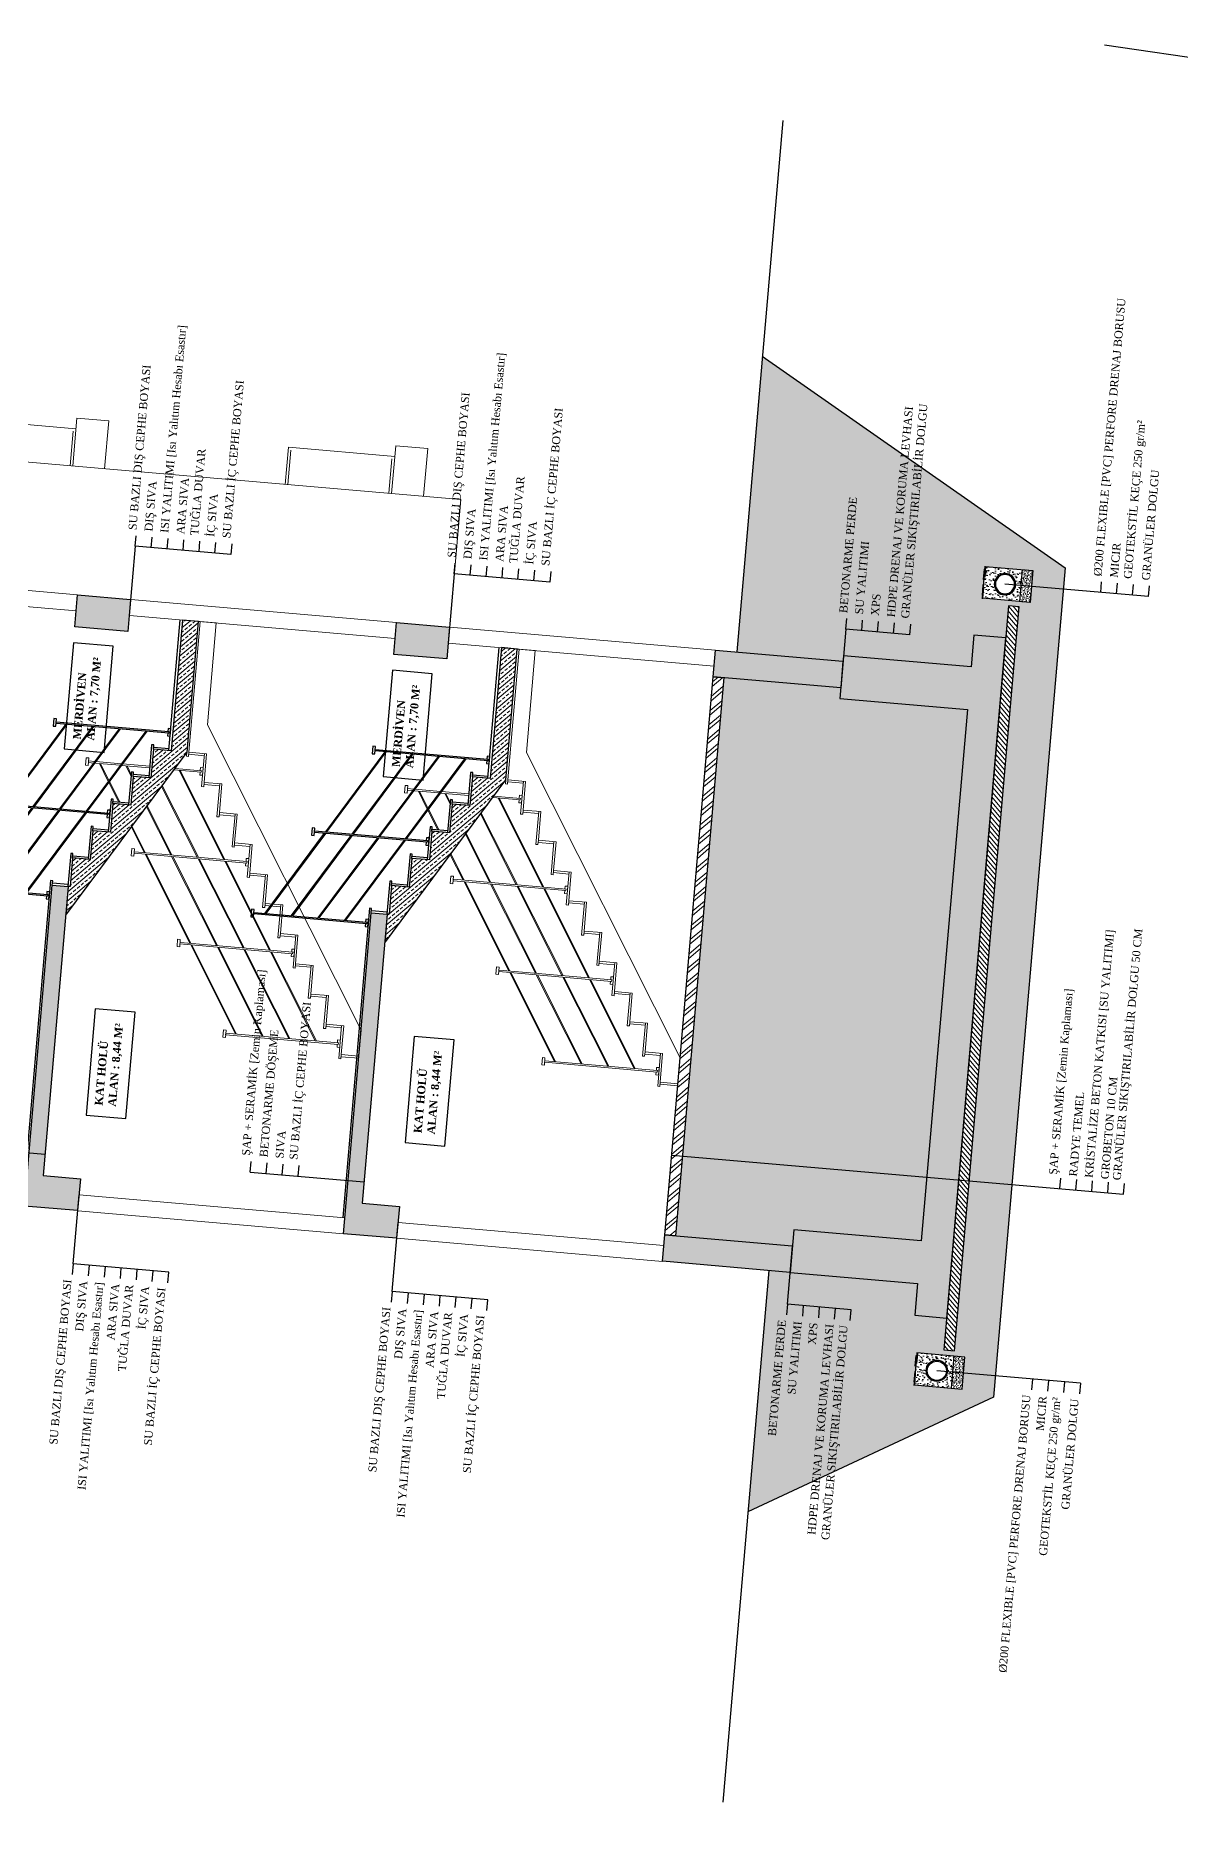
# Model space of a CAD drawing. Header units: centimetres. Extents: x -1107 to 35418, y 13584 to 18329.
# Drawn here: x 1812 to 2348, y 15312 to 16149 of the extents above; entities that cross this region are included whole.
import ezdxf

# ---------------------------------------------------------------- set-up
doc = ezdxf.new("R2010")
doc.units = ezdxf.units.CM
doc.linetypes.add('DASHED', pattern=[0.75, 0.5, -0.25])
doc.linetypes.add('DUZ', pattern=[0])
for name, color, linetype in [('A-YALITIM PERDE', 6, 'Continuous'), ('hatch', 13, 'Continuous'), ('YLZ-BETON-KESİT', 150, 'Continuous'), ('YLZ-KOLON KİRİŞ KESİT', 240, 'Continuous'), ('YLZ-KORKULUK', 161, 'DUZ'), ('YLZ-MERDİVEN', 11, 'Continuous'), ('YLZ-YAZI', 113, 'Continuous')]:
    doc.layers.add(name, color=color, linetype=linetype)
for name, color, linetype, lineweight in [('YLZ-DUVAR', 151, 'Continuous', 20), ('YLZ-PARSEL', 53, 'Continuous', 30), ('YLZ-ÖLÇÜ', 251, 'Continuous', 5)]:
    doc.layers.add(name, color=color, linetype=linetype, lineweight=lineweight)
doc.layers.add('YLZ-GÖRÜNÜŞ -arkada kalanlar-', color=7, linetype='Continuous', lineweight=0, true_color=0xb1b09f)
doc.layers.add('YLZ-TARAMA', color=7, linetype='Continuous', lineweight=5, true_color=0x686d6c)
doc.styles.add('ARIAL', font='times.ttf')
doc.dimstyles.new('YLZ - Parsel Cephe Ölçüsü', dxfattribs={"dimscale": 7.5, "dimtxt": 10, "dimasz": 3, "dimexe": 1.25, "dimexo": 1, "dimgap": 1, "dimtad": 1, "dimdec": 0, "dimrnd": 0.01, "dimtxsty": 'ARIAL', "dimblk": 'NONE', "dimcen": 1, "dimsd1": 1, "dimsd2": 1, "dimclrd": 250, "dimclre": 250, "dimclrt": 150, "dimadec": 0, "dimazin": 0, "dimtfac": 1, "dimtdec": 0, "dimtmove": 1, "dimatfit": 3, "dimldrblk": 'NONE', "dimfxl": 5, "dimfxlon": 1, "dimarcsym": 0})
pattern_1 = [(315, (0, 20), (4.490128, 4.490128), []), (315, (0, 15.51), (4.490128, 4.490128), [3.175, -1.5875])]
pattern_2 = [(228.012788, (27.432, 58.1), (-304.80000002, -342.89999998), [5.12582, -507.457255]), (184.969741, (24.003, 54.29), (457.19999982, 38.10000217), [8.79607, -870.810733]), (132.510447, (15.24, 53.528), (381.00000016, -419.09999985), [6.20222, -614.02084]), (267.273689, (0.381, 44.003), (38.10000008, 762), [8.01007, -792.99656]), (292.833654, (0, 36.002), (-190.50000002, 457.2), [7.854505, -777.597116]), (357.273689, (3.048, 28.763), (-762, 38.10000008), [8.01007, -792.99656]), (37.6942405, (11.049, 28.382), (-495.29999998, -381.00000003), [10.592905, -1048.69673]), (72.2553284, (19.431, 34.859), (266.70000007, 838.19999998), [10.00079, -990.07885]), (121.429566, (22.479, 44.384), (-304.80000004, 495.29999997), [8.037195, -795.683185]), (175.236358, (18.288, 51.242), (419.1, -38.10000007), [9.1757, -449.609054]), (222.397438, (9.144, 52.004), (-457.199999985, -419.100000016), [11.86617, -1174.75159]), (138.814075, (38.1, 43.622), (-266.7, 228.6), [4.05007, -400.95849]), (171.469234, (35.052, 46.289), (495.30000001, -76.19999991), [7.70523, -762.819585]), (225, (27.432, 47.432), (-5e-15, -38.1), [5.38814, -48.493397]), (203.19859, (24.765, 52.004), (190.5, 76.2), [2.90162, -287.259336]), (291.80141, (22.098, 50.861), (-38.1, 114.3), [4.103484, -201.071295]), (30.963757, (23.622, 47.051), (114.3, 76.2), [6.664795, -215.49447]), (161.56505, (29.337, 50.48), (76.2, -38.1), [4.81931, -115.66347]), (16.38954, (0, 50.861), (381, 114.3), [6.75132, -668.3824]), (70.346176, (6.477, 52.766), (-152.40000001, -419.1), [5.663984, -560.733235]), (293.19859, (29.337, 58.1), (-76.2, 190.5), [5.8032, -284.357754]), (343.61046, (31.623, 52.766), (-381, 114.29999997), [6.75132, -668.3824]), (339.443955, (0, 27.239), (-190.5, 76.2), [6.51053, -319.016015]), (294.77514, (6.096, 24.953), (-190.50000023, 419.0999999), [5.45508, -540.0539]), (66.80141, (29.718, 20), (76.2, 190.5), [5.8032, -284.357754]), (17.354025, (32.004, 25.334), (-495.3, -152.40000003), [6.38674, -632.28564]), (69.443955, (11.049, 20), (-76.2, -190.5), [3.255264, -322.27128]), (101.309932, (27.432, 20), (-38.1, 152.4), [1.94272, -192.329924]), (165.963757, (27.051, 21.905), (114.3, -38.1), [7.854506, -149.23582]), (186.009006, (19.431, 23.81), (381, 38.10000002), [7.279005, -720.620473]), (303.69007, (23.622, 43.622), (-38.1, 76.2), [5.49486, -131.876645]), (353.1572266, (26.67, 39.05), (647.7, -76.19999997), [9.59335, -949.740136]), (60.945396, (36.195, 37.907), (-152.4, -266.7), [3.922624, -388.340885]), (90, (38.1, 41.336), (-38.1, 38.1), [2.286, -35.814]), (120.256437, (18.669, 24.953), (152.39999998, -266.7), [5.293004, -524.00911]), (48.012787, (16.002, 29.525), (304.80000003, 342.89999998), [10.251643, -502.331433]), (0, (22.86, 37.145), (38.1, 38.1), [9.906, -28.194]), (325.304846, (32.766, 37.145), (381.00000014, -266.6999998), [6.024143, -596.38975]), (254.054604, (37.719, 33.716), (-38.1, -152.4), [5.547436, -271.82475]), (207.645975, (36.195, 28.382), (-723.90000003, -380.99999995), [9.032176, -894.186966]), (175.426079, (28.194, 24.191), (-495.3, 38.1), [9.55544, -945.987697])]
pattern_3 = [(315, (-6570.5856, 1332.5406), (4.490128, 4.490128), []), (315, (-6570.5856, 1328.0504), (4.490128, 4.490128), [3.175, -1.5875])]

# ---------------------------------------------------------------- blocks, each defined once
blk = doc.blocks.new('B Kesiti Görünüş')
at = {"layer": 'YLZ-GÖRÜNÜŞ -arkada kalanlar-'}
for p, q in [((15001.3, 16018.8), (15033.8, 16018.8)), ((15001.3, 15923.8), (15033.8, 15923.8)), ((15001.3, 15718.8), (15033.8, 15718.8)), ((15001.3, 15623.8), (15033.8, 15623.8))]:
    blk.add_line(p, q, dxfattribs=at)
for points in [[(15011.3, 16206.3), (15046.3, 16206.3), (15046.3, 16191.3), (15011.3, 16191.3)], [(15046.3, 16206.3), (15091.3, 16206.3), (15091.3, 16191.3), (15046.3, 16191.3)], [(15001.3, 16191.3), (15001.3, 15556.3), (14881.3, 15556.3)], [(15001.3, 16021.3), (15036.3, 16021.3), (15036.3, 15921.3)], [(15001.3, 15921.3), (15046.3, 15921.3), (15046.3, 15891.3), (15001.3, 15891.3)], [(15001.3, 15721.3), (15036.3, 15721.3), (15036.3, 15621.3)], [(15001.3, 15621.3), (15046.3, 15621.3), (15046.3, 15591.3), (15001.3, 15591.3)]]:
    blk.add_lwpolyline(points, dxfattribs=at)
blk = doc.blocks.new('drenaj')
at = {"layer": 'A-YALITIM PERDE', "linetype": 'DASHED', "ltscale": 20}
h = blk.add_hatch(color=4, dxfattribs=at)
h.dxf.hatch_style = 1
h.paths.add_polyline_path([(8745.5, -10345), (8745.5, -10344), (8733, -10344), (8733, -10345)])
h = blk.add_hatch(color=4, dxfattribs=at)
h.dxf.hatch_style = 1
h.paths.add_polyline_path([(8763, -10345), (8763, -10344), (8750.5, -10344), (8750.5, -10345)])
at = {"layer": 'YLZ-TARAMA'}
h = blk.add_hatch(dxfattribs=at)
h.set_pattern_fill('AR-CONC', color=256, scale=0.05)
h.set_pattern_definition([(50, (3183.103, -8458.679), (9.109233, -0.796954), [0.9525, -10.4775]), (355, (3183.103, -8458.679), (-1.762171, 9.552842), [0.762, -8.382029]), (100.45144, (3183.862, -8458.746), (7.347062, 8.755888), [0.8095, -8.904512]), (46.1842, (3183.103, -8456.139), (13.553952, -2.102116), [1.42875, -15.71625]), (96.63556, (3184.233, -8456.315), (11.870207, 12.371306), [1.21425, -13.35678]), (351.18415, (3183.103, -8456.14), (11.870207, 12.371306), [1.142998, -12.572987]), (21, (3184.373, -8456.774), (7.58072, -5.11326), [0.9525, -10.4775]), (326, (3184.373, -8456.774), (3.090101, 9.209398), [0.762, -8.382]), (71.45144, (3185.005, -8457.2005), (10.670821, 4.096138), [0.8095, -8.904497]), (37.5, (3183.1033, -8458.6794), (0.1544302, 4.227752), [0, -8.2804, 0, -8.509, 0, -8.41375]), (7.5, (3183.1033, -8458.6794), (3.340983, 5.0090287), [0, -4.8514, 0, -8.0899, 0, -3.20675]), (327.5, (3180.2712, -8458.6794), (6.7795298, -0.2864372), [0, -3.175, 0, -9.906, 0, -13.1445]), (317.5, (3179.001, -8458.6794), (7.406459, 1.2713246), [0, -4.1275, 0, -6.5786, 0, -9.3345])])
h.paths.add_polyline_path([(8733, -10379.5), (8763, -10379.5), (8763, -10345), (8750.5, -10345), (8745.5, -10344.8), (8745.5, -10345), (8733, -10345)])
h.paths.add_polyline_path([(8758, -10364.5, -1), (8738, -10364.5, -1)], flags=16)
h.paths.add_polyline_path([(8757, -10364.5, -1), (8739, -10364.5, -1)], flags=0)
h = blk.add_hatch(dxfattribs=at)
h.set_pattern_fill('AR-SAND', color=256, scale=0.05, style=0)
h.set_pattern_definition([(37.5, (-11897.7253, 5674.506), (-0.08000156, 2.44706619), [0, -1.9304, 0, -2.159, 0, -2.06375]), (7.5, (-11897.7253, 5674.506), (2.2476164, 3.5841255), [0, -1.0414, 0, -1.7399, 0, -0.66675]), (327.5, (-11899.2874, 5674.506), (3.95496185, 0.00718592), [0, -0.635, 0, -2.286, 0, -2.9845]), (317.5, (-11899.2874, 5674.506), (3.81778226, 1.1146466), [0, -0.3175, 0, -1.4986, 0, -1.7145])])
h.paths.add_polyline_path([(8763, -10379.5), (8733, -10379.5), (8733, -10389.5), (8763, -10389.5)])
at = {"layer": 'A-YALITIM PERDE', "color": 4, "linetype": 'DASHED', "ltscale": 20}
for points in [[(8733, -10345), (8745.5, -10345), (8745.5, -10344), (8733, -10344)], [(8763, -10345), (8750.5, -10345), (8750.5, -10344), (8763, -10344)]]:
    blk.add_lwpolyline(points, close=True, dxfattribs=at)
at = {"layer": 'hatch', "color": 252}
blk.add_line((8733, -10379.5), (8763, -10379.5), dxfattribs=at)
blk.add_lwpolyline([(8733, -10389.5), (8763, -10389.5), (8763, -10344.5), (8733, -10344.5)], close=True, dxfattribs=at)
for radius in [10, 9]:
    blk.add_circle((8748, -10364.5), radius, dxfattribs=at)
blk = doc.blocks.new('B Kesiti Betonarme')
at = {"transparency": 33554559}
h = blk.add_hatch(dxfattribs=at)
h.set_pattern_fill('ANSI33', color=256, angle=-90)
h.paths.add_polyline_path([(16252.1, 17752.5), (16767.1, 17752.5), (16767.1, 17714.5), (16797.1, 17714.5), (16797.1, 17749.5), (16927.1, 17749.5), (16927.1, 17764.5), (16177.1, 17764.5), (16177.1, 17749.5), (16222.1, 17749.5), (16222.1, 17714.5), (16252.1, 17714.5)])
h = blk.add_hatch(dxfattribs=at)
h.set_pattern_fill('ANSI33', color=256, angle=-90)
h.paths.add_polyline_path([(16797.1, 17464.5), (16767.1, 17464.5), (16767.1, 17414.5), (16797.1, 17414.5)])
h.paths.add_polyline_path([(16524.1, 17449.5), (16524.1, 17464.5), (16222.1, 17464.5), (16222.1, 17414.5), (16252.1, 17414.5), (16252.1, 17449.5)])
at = {"layer": 'YLZ-TARAMA'}
h = blk.add_hatch(dxfattribs=at)
h.set_pattern_fill('ANSI33', color=256, angle=-90)
h.set_pattern_definition(pattern_3)
h.paths.add_polyline_path([(16659.1, 17381.1), (16632.1, 17381.1), (16632.1, 17397.8), (16605.1, 17397.8), (16605.1, 17414.5), (16578.1, 17414.5), (16578.1, 17431.1), (16551.1, 17431.1), (16551.1, 17447.8), (16524.1, 17447.8), (16524.1, 17449.5), (16497.1, 17449.5), (16659.1, 17349.5), (16782.1, 17349.5), (16782.1, 17364.5), (16659.1, 17364.5)])
h = blk.add_hatch(dxfattribs=at)
h.set_pattern_fill('ANSI33', color=256, angle=-90)
h.paths.add_polyline_path([(16252.1, 17149.5), (16524.1, 17149.5), (16524.1, 17164.5), (16222.1, 17164.5), (16222.1, 17114.5), (16252.1, 17114.5)])
h.paths.add_polyline_path([(16797.1, 17164.5), (16767.1, 17164.5), (16767.1, 17114.5), (16797.1, 17114.5)])
h = blk.add_hatch(dxfattribs=at)
h.set_pattern_fill('ANSI33', color=256, angle=-90)
h.set_pattern_definition(pattern_3)
h.paths.add_polyline_path([(16578.1, 17131.1), (16551.1, 17131.1), (16551.1, 17147.8), (16524.1, 17147.8), (16524.1, 17149.5), (16497.1, 17149.5), (16659.1, 17049.5), (16782.1, 17049.5), (16782.1, 17064.5), (16659.1, 17064.5), (16659.1, 17081.1), (16632.1, 17081.1), (16632.1, 17097.8), (16605.1, 17097.8), (16605.1, 17114.5), (16578.1, 17114.5)])
h = blk.add_hatch(dxfattribs=at)
h.set_pattern_fill('ANSI33', color=256, angle=-90)
h.set_pattern_definition(pattern_1)
h.paths.add_polyline_path([(16247.1, 16864.5), (16222.1, 16864.5), (16222.1, 16744.5), (16247.1, 16744.5)])
h.paths.add_polyline_path([(16797.1, 16864.5), (16772.1, 16864.5), (16772.1, 16744.5), (16797.1, 16744.5)])
h = blk.add_hatch(dxfattribs=at)
h.set_pattern_fill('ANSI32', color=256, angle=-90)
h.set_pattern_definition([(315, (0, 20), (6.735192, 6.735192), []), (315, (0, 15.51), (6.735192, 6.735192), [])])
h.paths.add_polyline_path([(16772.1, 16864.5), (16247.1, 16864.5), (16247.1, 16854.5), (16772.1, 16854.5)])
h = blk.add_hatch(dxfattribs=at)
h.set_pattern_fill('GRAVEL', color=256, scale=1.5)
h.set_pattern_definition(pattern_2)
h.paths.add_polyline_path([(16762.1, 16624.5), (16762.1, 16744.5), (16772.1, 16744.5), (16772.1, 16854.5), (16247.1, 16854.5), (16247.1, 16744.5), (16262.1, 16744.5), (16262.1, 16624.5)])
h = blk.add_hatch(dxfattribs=at)
h.set_pattern_fill('GRAVEL', color=256, scale=1.5)
h.set_pattern_definition(pattern_2)
h.paths.add_polyline_path([(16192.1, 16624.5), (16222.1, 16624.5), (16222.1, 16744.5), (16222.1, 16764.5), (15995.1, 16764.5), (16122.1, 16544.5), (16902.1, 16544.5), (17075.3, 16844.5), (16797.1, 16844.5), (16797.1, 16744.5), (16802.1, 16744.5), (16802.1, 16624.5), (16832.1, 16624.5), (16832.1, 16594.5), (16862.1, 16594.5), (16862.1, 16584.5), (16162.1, 16584.5), (16162.1, 16594.5), (16192.1, 16594.5)])
h.paths.add_polyline_path([(16157.1, 16620), (16157.1, 16574.5), (16127.1, 16574.5), (16127.1, 16619.5), (16127.1, 16620), (16139.6, 16620), (16144.6, 16619.8), (16144.6, 16620)], flags=16)
edge = h.paths.add_edge_path(flags=0)
edge.add_arc((16142.1, 16599.5), 9, 0, 360)
h.paths.add_polyline_path([(16867.1, 16620), (16879.6, 16620), (16884.6, 16619.8), (16884.6, 16620), (16897.1, 16620), (16897.1, 16574.5), (16867.1, 16574.5), (16867.1, 16619.5)], flags=16)
edge = h.paths.add_edge_path(flags=0)
edge.add_arc((16882.1, 16599.5), 9, 0, 360)
h = blk.add_hatch(dxfattribs=at)
h.set_pattern_fill('ANSI33', color=256, angle=-90)
h.set_pattern_definition(pattern_1)
h.paths.add_polyline_path([(16262.1, 16744.5), (16222.1, 16744.5), (16222.1, 16624.5), (16192.1, 16624.5), (16192.1, 16594.5), (16832.1, 16594.5), (16832.1, 16624.5), (16802.1, 16624.5), (16802.1, 16744.5), (16762.1, 16744.5), (16762.1, 16624.5), (16262.1, 16624.5)])
h = blk.add_hatch(dxfattribs=at)
h.set_pattern_fill('ANSI31', color=256)
h.set_pattern_definition([(45, (19623.0726, 20995.125), (-2.245064, 2.245064), [])])
h.paths.add_polyline_path([(16862.1, 16594.5), (16162.1, 16594.5), (16162.1, 16584.5), (16862.1, 16584.5)])
at = {"layer": 'YLZ-BETON-KESİT'}
for points in [[(16247.1, 16864.5), (16772.1, 16864.5), (16772.1, 16854.5), (16247.1, 16854.5)], [(16162.1, 16584.5), (16862.1, 16584.5), (16862.1, 16594.5), (16162.1, 16594.5)]]:
    blk.add_lwpolyline(points, close=True, dxfattribs=at)
at = {"layer": 'YLZ-KOLON KİRİŞ KESİT'}
for points in [[(16767.1, 17752.5), (16252.1, 17752.5), (16252.1, 17714.5), (16222.1, 17714.5), (16222.1, 17749.5), (16177.1, 17749.5), (16177.1, 17764.5), (16927.1, 17764.5), (16927.1, 17749.5), (16797.1, 17749.5), (16797.1, 17714.5), (16767.1, 17714.5), (16767.1, 17752.5)], [(16524.1, 17449.5), (16252.1, 17449.5), (16252.1, 17414.5), (16222.1, 17414.5), (16222.1, 17464.5), (16524.1, 17464.5), (16524.1, 17449.5)], [(16524.1, 17164.5), (16524.1, 17149.5), (16252.1, 17149.5), (16252.1, 17114.5), (16222.1, 17114.5), (16222.1, 17164.5), (16524.1, 17164.5)], [(16262.1, 16624.5), (16262.1, 16744.5), (16222.1, 16744.5), (16222.1, 16624.5), (16192.1, 16624.5), (16192.1, 16594.5), (16832.1, 16594.5), (16832.1, 16624.5), (16802.1, 16624.5), (16802.1, 16744.5), (16762.1, 16744.5), (16762.1, 16624.5), (16262.1, 16624.5)]]:
    blk.add_lwpolyline(points, dxfattribs=at)
for points in [[(16767.1, 17464.5), (16797.1, 17464.5), (16797.1, 17414.5), (16767.1, 17414.5)], [(16767.1, 17164.5), (16797.1, 17164.5), (16797.1, 17114.5), (16767.1, 17114.5)], [(16222.1, 16864.5), (16247.1, 16864.5), (16247.1, 16744.5), (16222.1, 16744.5)], [(16772.1, 16864.5), (16797.1, 16864.5), (16797.1, 16744.5), (16772.1, 16744.5)]]:
    blk.add_lwpolyline(points, close=True, dxfattribs=at)
at = {"layer": 'YLZ-KORKULUK', "lineweight": -3}
for p, q in [((16594.4, 17514.8), (16514.9, 17563.9)), ((16594.4, 17513.8), (16514.9, 17562.9)), ((16594.4, 17489.8), (16514.9, 17538.9)), ((16594.4, 17488.8), (16514.9, 17537.9)), ((16594.4, 17464.8), (16514.9, 17513.9)), ((16594.4, 17463.8), (16514.9, 17512.9)), ((16675.4, 17464.8), (16595.9, 17513.9)), ((16675.4, 17463.8), (16595.9, 17512.9)), ((16594.4, 17439.8), (16514.9, 17488.9)), ((16594.4, 17438.8), (16514.9, 17487.9)), ((16675.4, 17439.8), (16595.9, 17488.9)), ((16675.4, 17438.8), (16595.9, 17487.9)), ((16675.4, 17414.8), (16595.9, 17463.9)), ((16675.4, 17413.8), (16595.9, 17462.9)), ((16675.4, 17389.8), (16595.9, 17438.9)), ((16675.4, 17388.8), (16595.9, 17437.9)), ((16594.4, 17214.8), (16514.9, 17263.9)), ((16594.4, 17213.8), (16514.9, 17262.9)), ((16594.4, 17189.8), (16514.9, 17238.9)), ((16594.4, 17188.8), (16514.9, 17237.9)), ((16594.4, 17164.8), (16514.9, 17213.9)), ((16675.4, 17164.8), (16595.9, 17213.9)), ((16594.4, 17163.8), (16514.9, 17212.9)), ((16675.4, 17163.8), (16595.9, 17212.9)), ((16594.4, 17139.8), (16514.9, 17188.9)), ((16594.4, 17138.8), (16514.9, 17187.9)), ((16675.4, 17139.8), (16595.9, 17188.9)), ((16675.4, 17138.8), (16595.9, 17187.9)), ((16675.4, 17114.8), (16595.9, 17163.9)), ((16675.4, 17113.8), (16595.9, 17162.9)), ((16675.4, 17089.8), (16595.9, 17138.9)), ((16675.4, 17088.8), (16595.9, 17137.9))]:
    blk.add_line(p, q, dxfattribs=at)
for points in [[(16510.6, 17574), (16517.6, 17574), (16517.6, 17576.5), (16510.6, 17576.5)], [(16513.4, 17574), (16514.9, 17574), (16514.9, 17468), (16513.4, 17468)], [(16591.6, 17524), (16598.6, 17524), (16598.6, 17526.5), (16591.6, 17526.5)], [(16594.4, 17524), (16595.9, 17524), (16595.9, 17418), (16594.4, 17418)], [(16672.6, 17474), (16679.6, 17474), (16679.6, 17476.5), (16672.6, 17476.5)], [(16675.4, 17474), (16676.9, 17474), (16676.9, 17368), (16675.4, 17368)], [(16510.6, 17274), (16517.6, 17274), (16517.6, 17276.5), (16510.6, 17276.5)], [(16513.4, 17274), (16514.9, 17274), (16514.9, 17168), (16513.4, 17168)], [(16591.6, 17224), (16598.6, 17224), (16598.6, 17226.5), (16591.6, 17226.5)], [(16594.4, 17224), (16595.9, 17224), (16595.9, 17118), (16594.4, 17118)], [(16672.6, 17174), (16679.6, 17174), (16679.6, 17176.5), (16672.6, 17176.5)], [(16675.4, 17174), (16676.9, 17174), (16676.9, 17068), (16675.4, 17068)]]:
    blk.add_lwpolyline(points, close=True, dxfattribs=at)
for points in [[(16513.4, 17469), (16510.6, 17469), (16510.6, 17466.5), (16517.6, 17466.5), (16517.6, 17469), (16514.9, 17469)], [(16594.4, 17419), (16591.6, 17419), (16591.6, 17416.5), (16598.6, 17416.5), (16598.6, 17419), (16595.9, 17419)], [(16675.4, 17369), (16672.6, 17369), (16672.6, 17366.5), (16679.6, 17366.5), (16679.6, 17369), (16676.9, 17369)], [(16513.4, 17169), (16510.6, 17169), (16510.6, 17166.5), (16517.6, 17166.5), (16517.6, 17169), (16514.9, 17169)], [(16594.4, 17119), (16591.6, 17119), (16591.6, 17116.5), (16598.6, 17116.5), (16598.6, 17119), (16595.9, 17119)], [(16675.4, 17069), (16672.6, 17069), (16672.6, 17066.5), (16679.6, 17066.5), (16679.6, 17069), (16676.9, 17069)]]:
    blk.add_lwpolyline(points, dxfattribs=at)
at = {"layer": 'YLZ-MERDİVEN'}
for p, q in [((16659.1, 17366.5), (16782.1, 17366.5)), ((16659.1, 17066.5), (16782.1, 17066.5))]:
    blk.add_line(p, q, dxfattribs=at)
for points in [[(16524.1, 17464.5), (16528.1, 17464.5), (16528.1, 17466.5), (16237.1, 17466.5)], [(16526.1, 17464.5), (16526.1, 17449.8)], [(16659.1, 17364.5), (16659.1, 17364.5), (16659.1, 17381.1), (16632.1, 17381.1), (16632.1, 17397.8), (16605.1, 17397.8), (16605.1, 17414.5), (16578.1, 17414.5), (16578.1, 17431.1), (16551.1, 17431.1), (16551.1, 17447.8), (16524.1, 17447.8), (16524.1, 17449.5), (16497.1, 17449.5), (16659.1, 17349.5)], [(16551.1, 17447.8), (16555.1, 17447.8), (16555.1, 17449.8), (16524.1, 17449.8)], [(16553.1, 17447.8), (16553.1, 17433.1)], [(16578.1, 17431.1), (16582.1, 17431.1), (16582.1, 17433.1), (16551.1, 17433.1)], [(16580.1, 17431.1), (16580.1, 17416.5)], [(16605.1, 17414.5), (16609.1, 17414.5), (16609.1, 17416.5), (16578.1, 17416.5)], [(16607.1, 17414.5), (16607.1, 17399.8)], [(16632.1, 17397.8), (16636.1, 17397.8), (16636.1, 17399.8), (16605.1, 17399.8)], [(16634.1, 17397.8), (16634.1, 17383.1)], [(16659.1, 17381.1), (16663.1, 17381.1), (16663.1, 17383.1), (16632.1, 17383.1)], [(16661.1, 17381.1), (16661.1, 17366.5)], [(16659.1, 17349.5), (16782.1, 17349.5), (16782.1, 17364.5), (16659.1, 17364.5)], [(16524.1, 17164.5), (16528.1, 17164.5), (16528.1, 17166.5), (16237.1, 17166.5)], [(16526.1, 17164.5), (16526.1, 17149.8)], [(16659.1, 17064.5), (16659.1, 17064.5), (16659.1, 17081.1), (16632.1, 17081.1), (16632.1, 17097.8), (16605.1, 17097.8), (16605.1, 17114.5), (16578.1, 17114.5), (16578.1, 17131.1), (16551.1, 17131.1), (16551.1, 17147.8), (16524.1, 17147.8), (16524.1, 17149.5), (16497.1, 17149.5), (16659.1, 17049.5)], [(16551.1, 17147.8), (16555.1, 17147.8), (16555.1, 17149.8), (16524.1, 17149.8)], [(16553.1, 17147.8), (16553.1, 17133.1)], [(16578.1, 17131.1), (16582.1, 17131.1), (16582.1, 17133.1), (16551.1, 17133.1)], [(16580.1, 17131.1), (16580.1, 17116.5)], [(16605.1, 17114.5), (16609.1, 17114.5), (16609.1, 17116.5), (16578.1, 17116.5)], [(16607.1, 17114.5), (16607.1, 17099.8)], [(16632.1, 17097.8), (16636.1, 17097.8), (16636.1, 17099.8), (16605.1, 17099.8)], [(16634.1, 17097.8), (16634.1, 17083.1)], [(16659.1, 17081.1), (16663.1, 17081.1), (16663.1, 17083.1), (16632.1, 17083.1)], [(16661.1, 17081.1), (16661.1, 17066.5)], [(16659.1, 17049.5), (16782.1, 17049.5), (16782.1, 17064.5), (16659.1, 17064.5)]]:
    blk.add_lwpolyline(points, dxfattribs=at)
at = {"layer": 'YLZ-PARSEL'}
for p, q in [((17297.1, 16844.5), (16797.1, 16844.5)), ((16222.1, 16764.5), (15722.1, 16764.5))]:
    blk.add_line(p, q, dxfattribs=at)
blk.add_lwpolyline([(17075.3, 16844.5), (16902.1, 16544.5), (16122.1, 16544.5), (15995.1, 16764.5)], dxfattribs=at)
at = {"layer": 'YLZ-DUVAR'}
blk.add_blockref('drenaj', (7394.1, 26964), dxfattribs=at)
at = {"layer": 'YLZ-DUVAR', "xscale": -1}
blk.add_blockref('drenaj', (25630.1, 26964), dxfattribs=at)
blk = doc.blocks.new('B Kesiti Merdiven')
at = {"layer": 'YLZ-GÖRÜNÜŞ -arkada kalanlar-'}
for p, q in [((13490.4, 8103.1), (13506.4, 8112.9)), ((13491.2, 8102.6), (13506.4, 8111.9)), ((13472.2, 8091.8), (13489.6, 8102.6)), ((13472.2, 8090.8), (13490.4, 8102.1)), ((13497.2, 8082.2), (13506.4, 8087.9)), ((13426.9, 8063.9), (13449.6, 8077.9)), ((13426.9, 8062.9), (13450.4, 8077.4)), ((13498.8, 8082.2), (13506.4, 8086.9)), ((13345.9, 8013.9), (13425.4, 8062.9)), ((13345.9, 8012.9), (13425.4, 8061.9)), ((13426.9, 8038.9), (13469.9, 8065.4)), ((13426.9, 8037.9), (13470.7, 8064.9)), ((13345.9, 7988.9), (13425.4, 8037.9)), ((13426.9, 8013.9), (13490.1, 8052.9)), ((13426.9, 8012.9), (13490.9, 8052.4)), ((13426.9, 7988.9), (13506.4, 8037.9)), ((13345.9, 7987.9), (13425.4, 8036.9)), ((13426.9, 7987.9), (13506.4, 8036.9)), ((13647.2, 8030.2), (13647.2, 8031.9)), ((13264.9, 7963.9), (13344.4, 8012.9)), ((13264.9, 7962.9), (13344.4, 8011.9)), ((13345.9, 7963.9), (13425.4, 8012.9)), ((13345.9, 7962.9), (13425.4, 8011.9)), ((13264.9, 7938.9), (13344.4, 7987.9)), ((13345.9, 7938.9), (13425.4, 7987.9)), ((13264.9, 7937.9), (13344.4, 7986.9)), ((13345.9, 7937.9), (13425.4, 7986.9)), ((13264.9, 7913.9), (13344.4, 7962.9)), ((13264.9, 7912.9), (13344.4, 7961.9)), ((13264.9, 7888.9), (13344.4, 7937.9)), ((13264.9, 7887.9), (13344.4, 7936.9)), ((13490.4, 7803.1), (13506.4, 7812.9)), ((13491.2, 7802.6), (13506.4, 7811.9)), ((13472.2, 7791.8), (13489.6, 7802.6)), ((13472.2, 7790.8), (13490.4, 7802.1)), ((13497.2, 7782.2), (13506.4, 7787.9)), ((13498.8, 7782.2), (13506.4, 7786.9)), ((13426.9, 7763.9), (13449.6, 7777.9)), ((13426.9, 7762.9), (13450.4, 7777.4)), ((13345.9, 7713.9), (13425.4, 7762.9)), ((13345.9, 7712.9), (13425.4, 7761.9)), ((13426.9, 7738.9), (13469.9, 7765.4)), ((13426.9, 7737.9), (13470.7, 7764.9)), ((13426.9, 7713.9), (13490.1, 7752.9)), ((13345.9, 7688.9), (13425.4, 7737.9)), ((13345.9, 7687.9), (13425.4, 7736.9)), ((13426.9, 7712.9), (13490.9, 7752.4)), ((13426.9, 7688.9), (13506.4, 7737.9)), ((13426.9, 7687.9), (13506.4, 7736.9)), ((13647.2, 7730.2), (13647.2, 7731.9)), ((13264.9, 7663.9), (13344.4, 7712.9)), ((13264.9, 7662.9), (13344.4, 7711.9)), ((13345.9, 7663.9), (13425.4, 7712.9)), ((13345.9, 7662.9), (13425.4, 7711.9)), ((13264.9, 7638.9), (13344.4, 7687.9)), ((13264.9, 7637.9), (13344.4, 7686.9)), ((13345.9, 7638.9), (13425.4, 7687.9)), ((13345.9, 7637.9), (13425.4, 7686.9)), ((13264.9, 7613.9), (13344.4, 7662.9)), ((13264.9, 7612.9), (13344.4, 7661.9)), ((13264.9, 7588.9), (13344.4, 7637.9)), ((13264.9, 7587.9), (13344.4, 7636.9))]:
    blk.add_line(p, q, dxfattribs=at)
for points in [[(13510.7, 8123.1), (13503.7, 8123.1), (13503.7, 8125.6), (13510.7, 8125.6)], [(13429.7, 8073.1), (13422.7, 8073.1), (13422.7, 8075.6), (13429.7, 8075.6)], [(13426.9, 8073.1), (13425.4, 8073.1), (13425.4, 7967.1), (13426.9, 7967.1)], [(13348.7, 8023.1), (13341.7, 8023.1), (13341.7, 8025.6), (13348.7, 8025.6)], [(13345.9, 8023.1), (13344.4, 8023.1), (13344.4, 7917.1), (13345.9, 7917.1)], [(13267.7, 7973.1), (13260.7, 7973.1), (13260.7, 7975.6), (13267.7, 7975.6)], [(13264.9, 7973.1), (13263.4, 7973.1), (13263.4, 7867.1), (13264.9, 7867.1)], [(13510.7, 7823.1), (13503.7, 7823.1), (13503.7, 7825.6), (13510.7, 7825.6)], [(13429.7, 7773.1), (13422.7, 7773.1), (13422.7, 7775.6), (13429.7, 7775.6)], [(13426.9, 7773.1), (13425.4, 7773.1), (13425.4, 7667.1), (13426.9, 7667.1)], [(13348.7, 7723.1), (13341.7, 7723.1), (13341.7, 7725.6), (13348.7, 7725.6)], [(13345.9, 7723.1), (13344.4, 7723.1), (13344.4, 7617.1), (13345.9, 7617.1)], [(13267.7, 7673.1), (13260.7, 7673.1), (13260.7, 7675.6), (13267.7, 7675.6)], [(13264.9, 7673.1), (13263.4, 7673.1), (13263.4, 7567.1), (13264.9, 7567.1)]]:
    blk.add_lwpolyline(points, close=True, dxfattribs=at)
for points in [[(13507.9, 8117.3), (13507.9, 8123.1), (13506.4, 8123.1), (13506.4, 8118.2)], [(13506.4, 8117.2), (13506.4, 8093.2)], [(13507.9, 8092.3), (13507.9, 8116.3)], [(13506.4, 8092.2), (13506.4, 8065.6)], [(13507.9, 8065.6), (13507.9, 8091.3)], [(13506.4, 8042.9), (13506.4, 8017.1), (13507.9, 8017.1), (13507.9, 8041.9)], [(13647.2, 8030.2), (13647.2, 8015.2), (13551.2, 8015.2), (13278.5, 7846.9), (13254.2, 7846.9)], [(13524.2, 8030.2), (13520.2, 8030.2), (13520.2, 8032.2), (13523.6, 8032.2)], [(13522.2, 8030.2), (13522.2, 8015.6)], [(13524.2, 8013.6), (13524.2, 8030.2), (13647.2, 8030.2)], [(13254.2, 7846.9), (13254.2, 7863.6), (13281.2, 7863.6), (13281.2, 7880.2), (13308.2, 7880.2), (13308.2, 7896.9), (13335.2, 7896.9), (13335.2, 7913.6), (13362.2, 7913.6), (13362.2, 7930.2), (13389.2, 7930.2), (13389.2, 7946.9), (13416.2, 7946.9), (13416.2, 7963.6), (13443.2, 7963.6), (13443.2, 7980.2), (13470.2, 7980.2), (13470.2, 7996.9), (13497.2, 7996.9), (13497.2, 8013.6), (13524.2, 8013.6)], [(13497.2, 8013.6), (13493.2, 8013.6), (13493.2, 8015.6), (13524.2, 8015.6)], [(13495.2, 8013.6), (13495.2, 7998.9)], [(13507.9, 8018.1), (13510.7, 8018.1), (13510.7, 8015.6), (13503.7, 8015.6), (13503.7, 8018.1), (13506.4, 8018.1)], [(13470.2, 7996.9), (13466.2, 7996.9), (13466.2, 7998.9), (13497.2, 7998.9)], [(13468.2, 7996.9), (13468.2, 7982.2)], [(13443.2, 7980.2), (13439.2, 7980.2), (13439.2, 7982.2), (13470.2, 7982.2)], [(13441.2, 7980.2), (13441.2, 7965.6)], [(13416.2, 7963.6), (13412.2, 7963.6), (13412.2, 7965.6), (13443.2, 7965.6)], [(13414.2, 7963.6), (13414.2, 7948.9)], [(13426.9, 7968.1), (13429.7, 7968.1), (13429.7, 7965.6), (13422.7, 7965.6), (13422.7, 7968.1), (13425.4, 7968.1)], [(13389.2, 7946.9), (13385.2, 7946.9), (13385.2, 7948.9), (13416.2, 7948.9)], [(13387.2, 7946.9), (13387.2, 7932.2)], [(13362.2, 7930.2), (13358.2, 7930.2), (13358.2, 7932.2), (13389.2, 7932.2)], [(13360.2, 7930.2), (13360.2, 7915.6)], [(13335.2, 7913.6), (13331.2, 7913.6), (13331.2, 7915.6), (13362.2, 7915.6)], [(13333.2, 7913.6), (13333.2, 7898.9)], [(13345.9, 7918.1), (13348.7, 7918.1), (13348.7, 7915.6), (13341.7, 7915.6), (13341.7, 7918.1), (13344.4, 7918.1)], [(13308.2, 7896.9), (13304.2, 7896.9), (13304.2, 7898.9), (13335.2, 7898.9)], [(13306.2, 7896.9), (13306.2, 7882.2)], [(13281.2, 7880.2), (13277.2, 7880.2), (13277.2, 7882.2), (13308.2, 7882.2)], [(13279.2, 7880.2), (13279.2, 7865.6)], [(13254.2, 7863.6), (13250.2, 7863.6), (13250.2, 7865.6), (13281.2, 7865.6)], [(13252.2, 7863.6), (13252.2, 7846.9)], [(13264.9, 7868.1), (13267.7, 7868.1), (13267.7, 7865.6), (13260.7, 7865.6), (13260.7, 7868.1), (13263.4, 7868.1)], [(13507.9, 7817.3), (13507.9, 7823.1), (13506.4, 7823.1), (13506.4, 7818.2)], [(13506.4, 7817.2), (13506.4, 7793.2)], [(13507.9, 7792.3), (13507.9, 7816.3)], [(13506.4, 7792.2), (13506.4, 7765.6)], [(13507.9, 7765.6), (13507.9, 7791.3)], [(13506.4, 7742.9), (13506.4, 7717.1), (13507.9, 7717.1), (13507.9, 7741.9)], [(13647.2, 7730.2), (13647.2, 7715.2), (13551.2, 7715.2), (13278.5, 7546.9), (13254.2, 7546.9)], [(13524.2, 7730.2), (13520.2, 7730.2), (13520.2, 7732.2), (13523.6, 7732.2)], [(13522.2, 7730.2), (13522.2, 7715.6)], [(13524.2, 7713.6), (13524.2, 7730.2), (13647.2, 7730.2)], [(13254.2, 7546.9), (13254.2, 7563.6), (13281.2, 7563.6), (13281.2, 7580.2), (13308.2, 7580.2), (13308.2, 7596.9), (13335.2, 7596.9), (13335.2, 7613.6), (13362.2, 7613.6), (13362.2, 7630.2), (13389.2, 7630.2), (13389.2, 7646.9), (13416.2, 7646.9), (13416.2, 7663.6), (13443.2, 7663.6), (13443.2, 7680.2), (13470.2, 7680.2), (13470.2, 7696.9), (13497.2, 7696.9), (13497.2, 7713.6), (13524.2, 7713.6)], [(13497.2, 7713.6), (13493.2, 7713.6), (13493.2, 7715.6), (13524.2, 7715.6)], [(13495.2, 7713.6), (13495.2, 7698.9)], [(13507.9, 7718.1), (13510.7, 7718.1), (13510.7, 7715.6), (13503.7, 7715.6), (13503.7, 7718.1), (13506.4, 7718.1)], [(13470.2, 7696.9), (13466.2, 7696.9), (13466.2, 7698.9), (13497.2, 7698.9)], [(13468.2, 7696.9), (13468.2, 7682.2)], [(13443.2, 7680.2), (13439.2, 7680.2), (13439.2, 7682.2), (13470.2, 7682.2)], [(13441.2, 7680.2), (13441.2, 7665.6)], [(13416.2, 7663.6), (13412.2, 7663.6), (13412.2, 7665.6), (13443.2, 7665.6)], [(13414.2, 7663.6), (13414.2, 7648.9)], [(13426.9, 7668.1), (13429.7, 7668.1), (13429.7, 7665.6), (13422.7, 7665.6), (13422.7, 7668.1), (13425.4, 7668.1)], [(13389.2, 7646.9), (13385.2, 7646.9), (13385.2, 7648.9), (13416.2, 7648.9)], [(13387.2, 7646.9), (13387.2, 7632.2)], [(13362.2, 7630.2), (13358.2, 7630.2), (13358.2, 7632.2), (13389.2, 7632.2)], [(13360.2, 7630.2), (13360.2, 7615.6)], [(13335.2, 7613.6), (13331.2, 7613.6), (13331.2, 7615.6), (13362.2, 7615.6)], [(13333.2, 7613.6), (13333.2, 7598.9)], [(13345.9, 7618.1), (13348.7, 7618.1), (13348.7, 7615.6), (13341.7, 7615.6), (13341.7, 7618.1), (13344.4, 7618.1)], [(13308.2, 7596.9), (13304.2, 7596.9), (13304.2, 7598.9), (13335.2, 7598.9)], [(13306.2, 7596.9), (13306.2, 7582.2)], [(13281.2, 7580.2), (13277.2, 7580.2), (13277.2, 7582.2), (13308.2, 7582.2)], [(13279.2, 7580.2), (13279.2, 7565.6)], [(13254.2, 7563.6), (13250.2, 7563.6), (13250.2, 7565.6), (13281.2, 7565.6)], [(13252.2, 7563.6), (13252.2, 7546.9)], [(13264.9, 7568.1), (13267.7, 7568.1), (13267.7, 7565.6), (13260.7, 7565.6), (13260.7, 7568.1), (13263.4, 7568.1)]]:
    blk.add_lwpolyline(points, dxfattribs=at)
blk = doc.blocks.new('Zemin Açılımı')
at = {"layer": 'YLZ-YAZI'}
for points in [[(13105.1, 3126.1), (13115.1, 3126.1)], [(13105.1, 3126.1), (13105.1, 3019.1)], [(13105.1, 3111.1), (13115.1, 3111.1)], [(13105.1, 3096.1), (13115.1, 3096.1)], [(13105.1, 3081.1), (13115.1, 3081.1)]]:
    blk.add_lwpolyline(points, dxfattribs=at)
at = {"layer": 'YLZ-YAZI', "char_height": 7.5, "attachment_point": 1, "style": 'ARIAL'}
for s, insert in [('ŞAP + SERAMİK [Zemin Kaplaması]', (13120.1, 3135.4)), ('BETONARME DÖŞEME ', (13120.1, 3118.7)), ('SIVA', (13120.1, 3103.8)), ('SU BAZLI İÇ CEPHE BOYASI', (13120.1, 3090.6))]:
    blk.add_mtext_dynamic_manual_height_columns(s, width=344.303, gutter_width=12.5, heights=[0], dxfattribs=dict(at, insert=insert))
blk = doc.blocks.new('Duvar Açılımı')
at = {"layer": 'YLZ-YAZI'}
for p, q in [((13163.8, 3247.1), (13153.8, 3247.1)), ((13163.8, 3232.1), (13153.8, 3232.1)), ((13163.8, 3217.1), (13153.8, 3217.1)), ((13163.8, 3202.1), (13153.8, 3202.1)), ((13163.8, 3187.1), (13153.8, 3187.1))]:
    blk.add_line(p, q, dxfattribs=at)
for points in [[(13153.8, 3172.1), (13163.8, 3172.1), (13163.8, 3262.1), (13153.8, 3262.1)], [(13163.8, 3262.1), (13228.8, 3262.1)]]:
    blk.add_lwpolyline(points, dxfattribs=at)
at = {"layer": 'YLZ-YAZI', "char_height": 7.5, "attachment_point": 3, "style": 'ARIAL'}
for s, insert in [('SU BAZLI DIŞ CEPHE BOYASI', (13148.8, 3269.8)), ('DIŞ SIVA', (13148.8, 3254.8)), ('ISI YALITIMI [Isı Yalıtım Hesabı Esastır]', (13148.8, 3239.8)), ('ARA SIVA', (13148.8, 3224.8)), ('TUĞLA DUVAR', (13148.8, 3211.7)), ('İÇ SIVA', (13148.8, 3196.7)), ('SU BAZLI İÇ CEPHE BOYASI', (13148.8, 3181.5))]:
    blk.add_mtext_dynamic_manual_height_columns(s, width=344.303, gutter_width=12.5, heights=[0], dxfattribs=dict(at, insert=insert))
blk = doc.blocks.new('Duvar Açılımı 2')
at = {"layer": 'YLZ-YAZI'}
for p, q in [((497629.8, 4510680.3), (497639.8, 4510680.3)), ((497629.8, 4510665.3), (497639.8, 4510665.3)), ((497629.8, 4510650.3), (497639.8, 4510650.3)), ((497629.8, 4510635.3), (497639.8, 4510635.3)), ((497629.8, 4510620.3), (497639.8, 4510620.3))]:
    blk.add_line(p, q, dxfattribs=at)
for points in [[(497629.8, 4510695.3), (497564.8, 4510695.3)], [(497639.8, 4510605.3), (497629.8, 4510605.3), (497629.8, 4510695.3), (497639.8, 4510695.3)]]:
    blk.add_lwpolyline(points, dxfattribs=at)
at = {"layer": 'YLZ-YAZI', "char_height": 7.5, "attachment_point": 1, "style": 'ARIAL'}
for s, insert in [('SU BAZLI DIŞ CEPHE BOYASI', (497644.8, 4510703)), ('DIŞ SIVA', (497644.8, 4510688)), ('ISI YALITIMI [Isı Yalıtım Hesabı Esastır]', (497644.8, 4510673)), ('ARA SIVA', (497644.8, 4510658)), ('TUĞLA DUVAR', (497644.8, 4510644.9)), ('İÇ SIVA', (497644.8, 4510629.8)), ('SU BAZLI İÇ CEPHE BOYASI', (497644.8, 4510614.7))]:
    blk.add_mtext_dynamic_manual_height_columns(s, width=344.303, gutter_width=12.5, heights=[0], dxfattribs=dict(at, insert=insert))
blk = doc.blocks.new('Drenaj 1')
at = {"layer": 'YLZ-YAZI'}
for p, q in [((13237.6, 2180.7), (13247.6, 2180.7)), ((13237.6, 2150.7), (13247.6, 2150.7)), ((13237.6, 2135.7), (13247.6, 2135.7))]:
    blk.add_line(p, q, dxfattribs=at)
for points in [[(13237.6, 2135.7), (13237.6, 2270.7)], [(13237.6, 2165.7), (13247.6, 2165.7)]]:
    blk.add_lwpolyline(points, dxfattribs=at)
at = {"layer": 'YLZ-YAZI', "char_height": 7.5, "attachment_point": 1, "style": 'ARIAL'}
for s, insert in [('%%C200 FLEXIBLE [PVC] PERFORE DRENAJ BORUSU ', (13252.6, 2188.7)), ('MICIR', (13252.6, 2173.4)), ('GEOTEKSTİL KEÇE 250 gr/m²', (13252.6, 2160.5)), ('GRANÜLER DOLGU', (13252.6, 2143.4))]:
    blk.add_mtext_dynamic_manual_height_columns(s, width=344.303, gutter_width=12.5, heights=[0], dxfattribs=dict(at, insert=insert))
blk = doc.blocks.new('Temel Yan Kesit Açılımı 2')
at = {"layer": 'YLZ-YAZI'}
for p, q in [((497604.8, 4509695.3), (497614.8, 4509695.3)), ((497604.8, 4509680.3), (497614.8, 4509680.3)), ((497604.8, 4509665.3), (497614.8, 4509665.3))]:
    blk.add_line(p, q, dxfattribs=at)
for points in [[(497604.8, 4509710.3), (497549.8, 4509710.3)], [(497614.8, 4509650.3), (497604.8, 4509650.3), (497604.8, 4509710.3), (497614.8, 4509710.3)]]:
    blk.add_lwpolyline(points, dxfattribs=at)
at = {"layer": 'YLZ-YAZI', "char_height": 7.5, "attachment_point": 1, "style": 'ARIAL'}
for s, insert in [('BETONARME PERDE', (497619.8, 4509717.8)), ('SU YALITIMI', (497619.8, 4509703)), ('XPS', (497619.8, 4509688)), ('HDPE DRENAJ VE KORUMA LEVHASI', (497619.8, 4509673)), ('GRANÜLER SIKIŞTIRILABİLİR DOLGU', (497619.8, 4509659.7))]:
    blk.add_mtext_dynamic_manual_height_columns(s, width=344.303, gutter_width=12.5, heights=[0], dxfattribs=dict(at, insert=insert))
blk = doc.blocks.new('Drenaj 2')
at = {"layer": 'YLZ-YAZI'}
for p, q in [((497679.8, 4509450.3), (497669.8, 4509450.3)), ((497679.8, 4509420.3), (497669.8, 4509420.3)), ((497679.8, 4509405.3), (497669.8, 4509405.3))]:
    blk.add_line(p, q, dxfattribs=at)
for points in [[(497679.8, 4509405.3), (497679.8, 4509540.3)], [(497679.8, 4509435.3), (497669.8, 4509435.3)]]:
    blk.add_lwpolyline(points, dxfattribs=at)
at = {"layer": 'YLZ-YAZI', "char_height": 7.5, "attachment_point": 3, "style": 'ARIAL'}
for s, insert in [('%%C200 FLEXIBLE [PVC] PERFORE DRENAJ BORUSU ', (497664.8, 4509458.3)), ('MICIR', (497664.8, 4509443)), ('GEOTEKSTİL KEÇE 250 gr/m²', (497664.8, 4509430.1)), ('GRANÜLER DOLGU', (497664.8, 4509413))]:
    blk.add_mtext_dynamic_manual_height_columns(s, width=344.303, gutter_width=12.5, heights=[0], dxfattribs=dict(at, insert=insert))
blk = doc.blocks.new('Temel Yan Kesit Açılımı')
at = {"layer": 'YLZ-YAZI'}
for p, q in [((13161.9, 1996.1), (13151.9, 1996.1)), ((13161.9, 1981.1), (13151.9, 1981.1)), ((13161.9, 1966.1), (13151.9, 1966.1))]:
    blk.add_line(p, q, dxfattribs=at)
for points in [[(13151.9, 1951.1), (13161.9, 1951.1), (13161.9, 2011.1), (13151.9, 2011.1)], [(13161.9, 2011.1), (13216.9, 2011.1)]]:
    blk.add_lwpolyline(points, dxfattribs=at)
at = {"layer": 'YLZ-YAZI', "char_height": 7.5, "attachment_point": 3, "style": 'ARIAL'}
for s, insert in [('BETONARME PERDE', (13146.9, 2018.6)), ('SU YALITIMI', (13146.9, 2003.8)), ('XPS', (13146.9, 1988.8)), ('GRANÜLER SIKIŞTIRILABİLİR DOLGU', (13146.9, 1960.5)), ('HDPE DRENAJ VE KORUMA LEVHASI', (13146.9, 1973.8))]:
    blk.add_mtext_dynamic_manual_height_columns(s, width=344.303, gutter_width=12.5, heights=[0], dxfattribs=dict(at, insert=insert))
blk = doc.blocks.new('B Kesiti')
at = {"layer": 'YLZ-DUVAR'}
for p, q in [((23352.7, 16381.9), (23352.7, 16131.9)), ((23367.7, 16381.9), (23367.7, 16131.9)), ((22792.7, 16081.9), (22792.7, 15831.9)), ((22807.7, 16081.9), (22807.7, 15831.9)), ((23352.7, 16081.9), (23352.7, 15831.9)), ((23367.7, 16081.9), (23367.7, 15831.9)), ((22792.7, 15781.9), (22792.7, 15531.9)), ((22807.7, 15781.9), (22807.7, 15531.9)), ((23352.7, 15781.9), (23352.7, 15531.9)), ((23367.7, 15781.9), (23367.7, 15531.9))]:
    blk.add_line(p, q, dxfattribs=at)
at = {"layer": 'YLZ-YAZI'}
for points in [[(23222.7, 16131.9), (23222.7, 16094.4), (23322.7, 16094.4), (23322.7, 16131.9), (23222.7, 16131.9)], [(22882.7, 16081.9), (22882.7, 16044.4), (22982.7, 16044.4), (22982.7, 16081.9), (22882.7, 16081.9)], [(23222.7, 15831.9), (23222.7, 15794.4), (23322.7, 15794.4), (23322.7, 15831.9), (23222.7, 15831.9)], [(22882.7, 15781.9), (22882.7, 15744.4), (22982.7, 15744.4), (22982.7, 15781.9), (22882.7, 15781.9)], [(22892.7, 15531.9), (22892.7, 15106.9)], [(22892.7, 15166.9), (22902.7, 15166.9)], [(22892.7, 15151.9), (22902.7, 15151.9)], [(22892.7, 15136.9), (22902.7, 15136.9)], [(22892.7, 15121.9), (22902.7, 15121.9)], [(22892.7, 15106.9), (22902.7, 15106.9)]]:
    blk.add_lwpolyline(points, dxfattribs=at)
blk.add_blockref('B Kesiti Betonarme', (6570.6, -1332.5))
at = {"layer": 'YLZ-DUVAR'}
for name, p in [('B Kesiti Görünüş', (8486.4, 225.6)), ('Zemin Açılımı', (9737.6, 13097.9)), ('B Kesiti Merdiven', (9705.6, 7985)), ('Duvar Açılımı', (9578.9, 12819.8)), ('Zemin Açılımı', (9737.6, 12797.9)), ('Duvar Açılımı', (9578.9, 12519.8)), ('Temel Yan Kesit Açılımı', (9600.8, 13400.8)), ('Drenaj 1', (10215.1, 12996.3))]:
    blk.add_blockref(name, p, dxfattribs=at)
at = {"layer": 'YLZ-ÖLÇÜ'}
for name, p in [('Duvar Açılımı 2', (-474212.1, -4494613.3)), ('Duvar Açılımı 2', (-474212.1, -4494913.3)), ('Temel Yan Kesit Açılımı 2', (-474207.1, -4494298.3)), ('Drenaj 2', (-474967.1, -4494273.3))]:
    blk.add_blockref(name, p, dxfattribs=at)
at = {"layer": 'YLZ-YAZI', "char_height": 7.5, "attachment_point": 1, "style": 'ARIAL'}
for s, width, heights, insert in [('{\\fTimes New Roman|b1|i0|c162|p18;MERDİVEN\\PALAN : 7,70 M² }', 148.617, [94.5], (23232.7, 16124.7)), ('{\\fTimes New Roman|b1|i0|c162|p18;KAT HOLÜ\\PALAN : 8,44 M² }', 148.617, [94.5], (22892.7, 16074.7)), ('{\\fTimes New Roman|b1|i0|c162|p18;MERDİVEN\\PALAN : 7,70 M² }', 148.617, [94.5], (23232.7, 15824.7)), ('{\\fTimes New Roman|b1|i0|c162|p18;KAT HOLÜ\\PALAN : 8,44 M² }', 148.617, [94.5], (22892.7, 15774.7)), ('ŞAP + SERAMİK [Zemin Kaplaması]', 344.303, [0], (22905.2, 15178.3)), ('RADYE TEMEL', 344.303, [0], (22905.2, 15159.4)), ('KRİSTALİZE BETON KATKISI [SU YALITIMI]', 344.303, [0], (22905.2, 15144.6)), ('GROBETON 10 CM', 344.303, [0], (22905.2, 15129.6)), ('GRANÜLER SIKIŞTIRILABİLİR DOLGU 50 CM', 344.303, [0], (22905.2, 15118.3))]:
    blk.add_mtext_dynamic_manual_height_columns(s, width=width, gutter_width=12.5, heights=heights, dxfattribs=dict(at, insert=insert))
blk = doc.blocks.new('Bina Yerleşim')
at = {"layer": 'YLZ-ÖLÇÜ', "rotation": 90}
blk.add_blockref('B Kesiti', (16188.19, -9163.27), dxfattribs=at)
blk = doc.blocks.new('*D5537')
at = {"layer": 'Defpoints', "color": 0, "transparency": 16777216}
for p in [(-11011.1, 13666.9), (-11011.1, 13666.9), (-9844.1, 12774.9)]:
    blk.add_point(p, dxfattribs=at)
at = {"layer": 'YLZ-ÖLÇÜ', "color": 250, "lineweight": -2, "transparency": 16777216}
for p, q in [((-11011.1, 13666.9), (-11005.4, 13674.3)), ((-9844.1, 12774.9), (-9838.4, 12782.3))]:
    blk.add_line(p, q, dxfattribs=at)
at = {"layer": 'YLZ-ÖLÇÜ', "color": 150, "transparency": 16777216, "insert": (-10399.8, 13257.2), "char_height": 75, "attachment_point": 5, "rotation": 322.6074, "style": 'ARIAL'}
blk.add_mtext('1469', dxfattribs=at)
blk = doc.blocks.new('_None')
blk = doc.blocks.new('1 Parsel')
at = {"layer": 'YLZ-PARSEL'}
blk.add_line((-11011.1, 13666.9), (-11475.9, 13078.1), dxfattribs=at)
at = {"layer": 'YLZ-ÖLÇÜ'}
dim = blk.add_aligned_dim(p1=(-9844.1, 12774.9), p2=(-11011.1, 13666.9), distance=0, dimstyle='YLZ - Parsel Cephe Ölçüsü', dxfattribs=at)
dim.commit()
dim.dimension.update_dxf_attribs({"geometry": '*D5537', "text_midpoint": (-10399.8, 13257.2)})
blk = doc.blocks.new('Yerleşim Planı')
at = {"layer": 'YLZ-ÖLÇÜ', "rotation": 55.04748901702537}
blk.add_blockref('Bina Yerleşim', (99.1, 3803.4), dxfattribs=at)
at = {"layer": 'YLZ-ÖLÇÜ'}
blk.add_blockref('1 Parsel', (0, 0), dxfattribs=at)

msp = doc.modelspace()

# ---------------------------------------------------------------- block references
at = {"layer": 'YLZ-ÖLÇÜ', "xscale": 0.5, "yscale": 0.5, "zscale": 0.5, "rotation": 300.0000000000001}
msp.add_blockref('Yerleşim Planı', (-481.49, 7905.91), dxfattribs=at)

doc.saveas('drawing.dxf')
